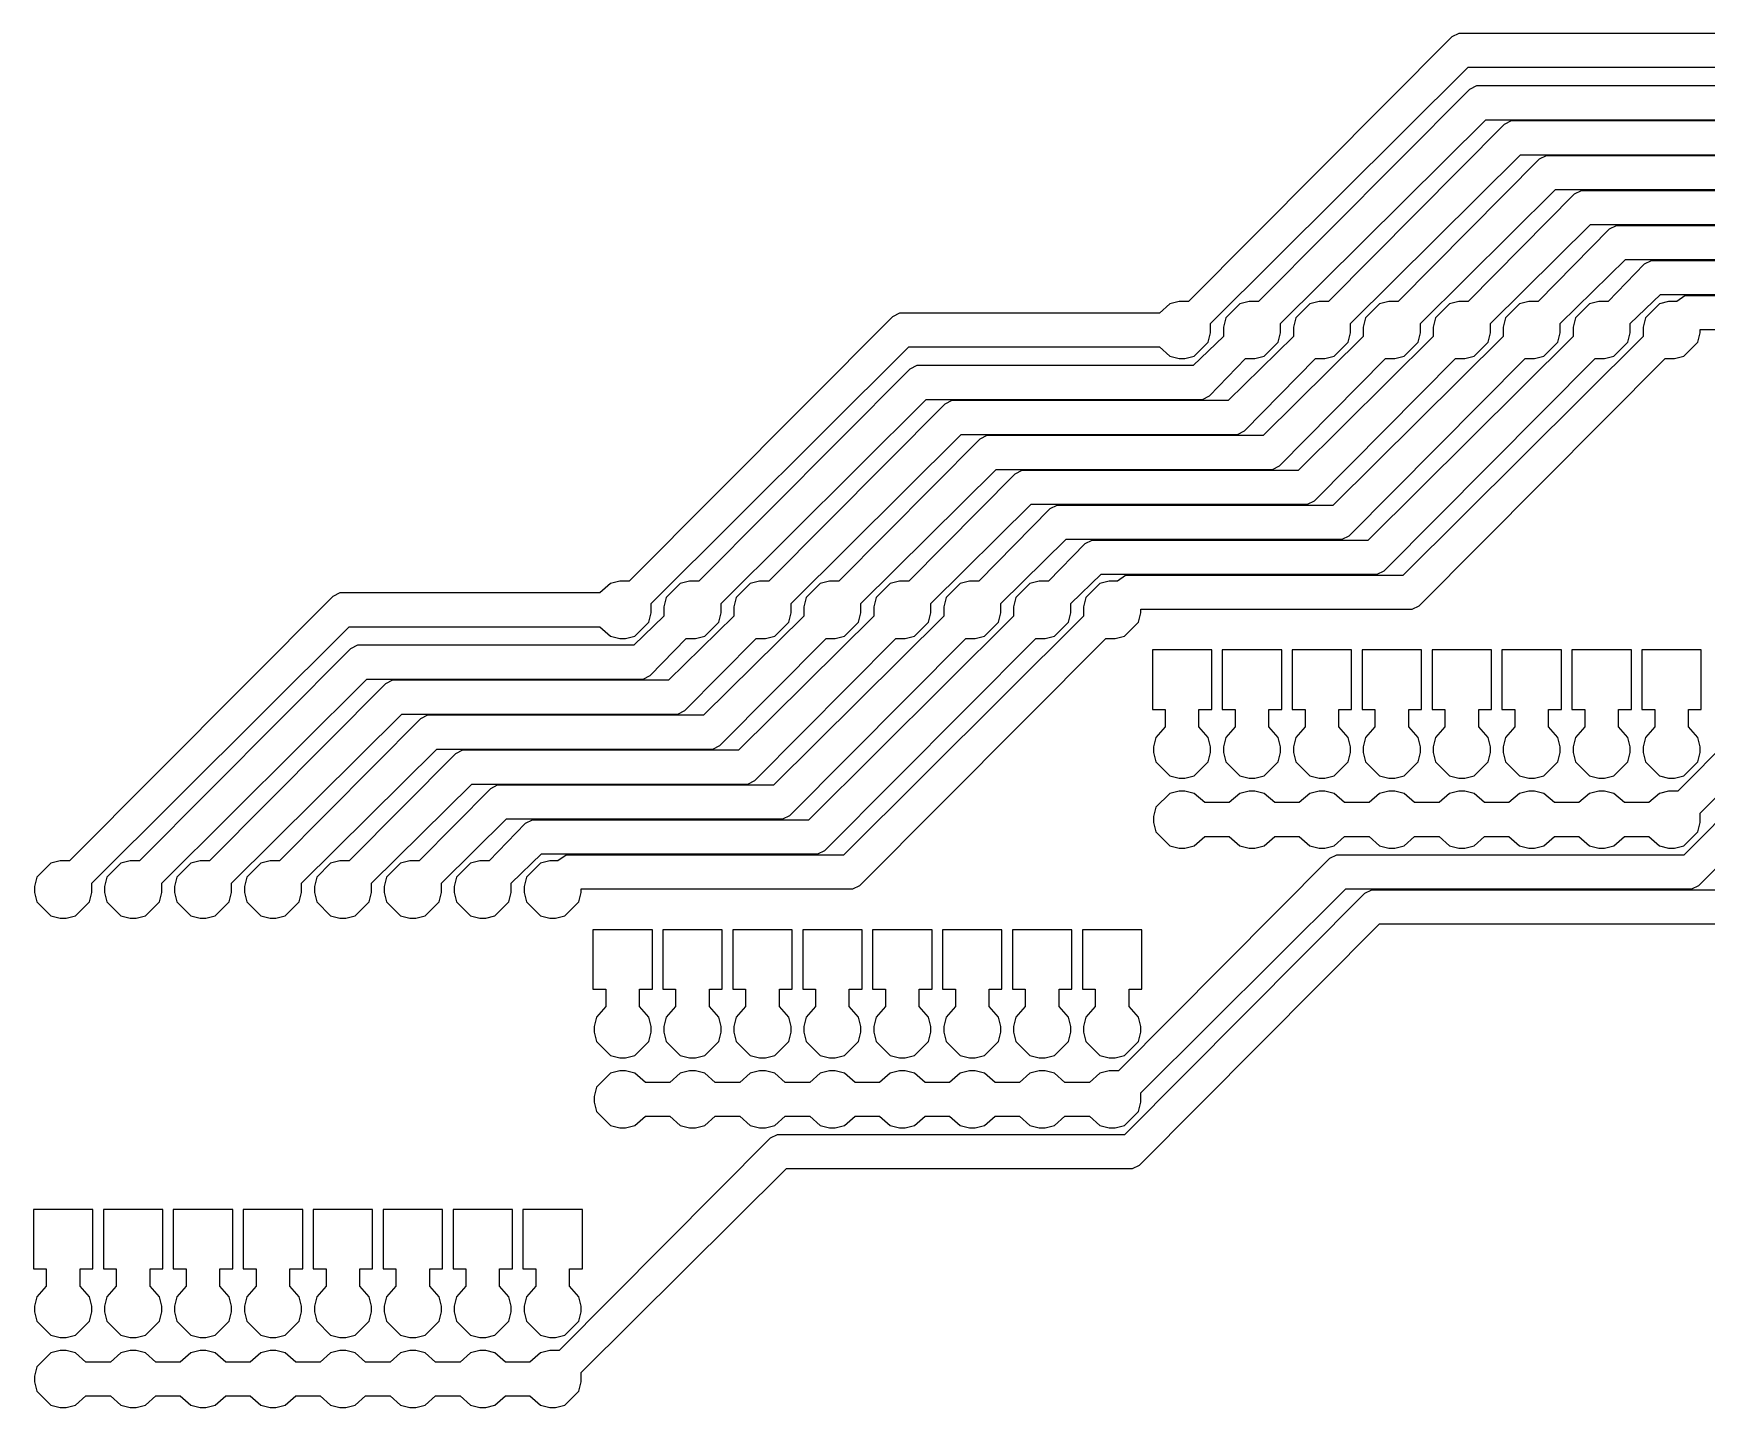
# Model space of a CAD drawing. Header units: millimetres. Extents: x 3 to 173, y 2 to 96.
# Drawn here: x 3.3 to 64.1, y 2.3 to 52.2 of the extents above; entities that cross this region are included whole.
import ezdxf

# ---------------------------------------------------------------- set-up
doc = ezdxf.new("R2010")
doc.units = ezdxf.units.MM
doc.layers.add('Default', color=70, linetype='Continuous')

msp = doc.modelspace()

# ---------------------------------------------------------------- linework, layer by layer
at = {"layer": 'Default'}
for points in [[(64.558333, 52.239333), (55.118, 52.239333), (54.864, 52.112333), (45.296667, 42.502667), (44.958, 42.502667), (44.619333, 42.418), (44.238333, 42.079333), (34.798, 42.079333), (34.544, 41.952333), (24.976667, 32.342667), (24.638, 32.342667), (24.299333, 32.258), (23.918333, 31.919333), (14.478, 31.919333), (14.224, 31.792333), (4.656667, 22.182667), (4.318, 22.182667), (3.979333, 22.098), (3.471333, 21.59), (3.386667, 21.251333), (3.386667, 21.039667), (3.471333, 20.701), (3.979333, 20.193), (4.318, 20.108333), (4.529667, 20.108333), (4.868333, 20.193), (5.376333, 20.701), (5.461, 21.039667), (5.461, 21.378333), (14.816667, 30.691667), (23.918333, 30.691667), (24.299333, 30.353), (24.638, 30.268333), (24.849667, 30.268333), (25.188333, 30.353), (25.696333, 30.861), (25.781, 31.199667), (25.781, 31.538333), (35.136667, 40.851667), (44.238333, 40.851667), (44.619333, 40.513), (44.958, 40.428333), (45.169667, 40.428333), (45.508333, 40.513), (46.016333, 41.021), (46.101, 41.359667), (46.101, 41.698333), (55.456667, 51.011667), (64.558333, 51.011667)], [(65.786, 50.334333), (55.753, 50.334333), (55.499, 50.207333), (47.836667, 42.502667), (47.498, 42.502667), (47.159333, 42.418), (46.651333, 41.91), (46.566667, 41.571333), (46.566667, 41.232667), (45.466, 40.174333), (35.433, 40.174333), (35.179, 40.047333), (27.516667, 32.342667), (27.178, 32.342667), (26.839333, 32.258), (26.331333, 31.75), (26.246667, 31.411333), (26.246667, 31.072667), (25.146, 30.014333), (15.113, 30.014333), (14.859, 29.887333), (7.196667, 22.182667), (6.858, 22.182667), (6.519333, 22.098), (6.011333, 21.59), (5.926667, 21.251333), (5.926667, 21.039667), (6.011333, 20.701), (6.519333, 20.193), (6.858, 20.108333), (7.069667, 20.108333), (7.408333, 20.193), (7.916333, 20.701), (8.001, 21.039667), (8.001, 21.378333), (15.451667, 28.786667), (25.484667, 28.786667), (25.738667, 28.913667), (27.051, 30.268333), (27.389667, 30.268333), (27.728333, 30.353), (28.236333, 30.861), (28.321, 31.199667), (28.321, 31.538333), (35.771667, 38.946667), (45.804667, 38.946667), (46.058667, 39.073667), (47.371, 40.428333), (47.709667, 40.428333), (48.048333, 40.513), (48.556333, 41.021), (48.641, 41.359667), (48.641, 41.698333), (56.091667, 49.106667), (66.124667, 49.106667)], [(67.056, 49.064333), (57.023, 49.064333), (56.769, 48.937333), (50.376667, 42.502667), (50.038, 42.502667), (49.699333, 42.418), (49.191333, 41.91), (49.106667, 41.571333), (49.106667, 41.232667), (46.736, 38.904333), (36.703, 38.904333), (36.449, 38.777333), (30.056667, 32.342667), (29.718, 32.342667), (29.379333, 32.258), (28.871333, 31.75), (28.786667, 31.411333), (28.786667, 31.072667), (26.416, 28.744333), (16.383, 28.744333), (16.129, 28.617333), (9.736667, 22.182667), (9.398, 22.182667), (9.059333, 22.098), (8.551333, 21.59), (8.466667, 21.251333), (8.466667, 21.039667), (8.551333, 20.701), (9.059333, 20.193), (9.398, 20.108333), (9.609667, 20.108333), (9.948333, 20.193), (10.456333, 20.701), (10.541, 21.039667), (10.541, 21.378333), (16.721667, 27.516667), (26.754667, 27.516667), (27.008667, 27.643667), (29.591, 30.268333), (29.929667, 30.268333), (30.268333, 30.353), (30.776333, 30.861), (30.861, 31.199667), (30.861, 31.538333), (37.041667, 37.676667), (47.074667, 37.676667), (47.328667, 37.803667), (49.911, 40.428333), (50.249667, 40.428333), (50.588333, 40.513), (51.096333, 41.021), (51.181, 41.359667), (51.181, 41.698333), (57.361667, 47.836667), (67.394667, 47.836667)], [(68.326, 47.794333), (58.293, 47.794333), (58.039, 47.667333), (52.916667, 42.502667), (52.578, 42.502667), (52.239333, 42.418), (51.731333, 41.91), (51.646667, 41.571333), (51.646667, 41.232667), (48.006, 37.634333), (37.973, 37.634333), (37.719, 37.507333), (32.596667, 32.342667), (32.258, 32.342667), (31.919333, 32.258), (31.411333, 31.75), (31.326667, 31.411333), (31.326667, 31.072667), (27.686, 27.474333), (17.653, 27.474333), (17.399, 27.347333), (12.276667, 22.182667), (11.938, 22.182667), (11.599333, 22.098), (11.091333, 21.59), (11.006667, 21.251333), (11.006667, 21.039667), (11.091333, 20.701), (11.599333, 20.193), (11.938, 20.108333), (12.149667, 20.108333), (12.488333, 20.193), (12.996333, 20.701), (13.081, 21.039667), (13.081, 21.378333), (17.991667, 26.246667), (28.024667, 26.246667), (28.278667, 26.373667), (32.131, 30.268333), (32.469667, 30.268333), (32.808333, 30.353), (33.316333, 30.861), (33.401, 31.199667), (33.401, 31.538333), (38.311667, 36.406667), (48.344667, 36.406667), (48.598667, 36.533667), (52.451, 40.428333), (52.789667, 40.428333), (53.128333, 40.513), (53.636333, 41.021), (53.721, 41.359667), (53.721, 41.698333), (58.631667, 46.566667), (68.664667, 46.566667)], [(69.596, 46.524333), (59.563, 46.524333), (59.309, 46.397333), (55.456667, 42.502667), (55.118, 42.502667), (54.779333, 42.418), (54.271333, 41.91), (54.186667, 41.571333), (54.186667, 41.232667), (49.276, 36.364333), (39.243, 36.364333), (38.989, 36.237333), (35.136667, 32.342667), (34.798, 32.342667), (34.459333, 32.258), (33.951333, 31.75), (33.866667, 31.411333), (33.866667, 31.072667), (28.956, 26.204333), (18.923, 26.204333), (18.669, 26.077333), (14.816667, 22.182667), (14.478, 22.182667), (14.139333, 22.098), (13.631333, 21.59), (13.546667, 21.251333), (13.546667, 21.039667), (13.631333, 20.701), (14.139333, 20.193), (14.478, 20.108333), (14.689667, 20.108333), (15.028333, 20.193), (15.536333, 20.701), (15.621, 21.039667), (15.621, 21.378333), (19.261667, 24.976667), (29.294667, 24.976667), (29.548667, 25.103667), (34.671, 30.268333), (35.009667, 30.268333), (35.348333, 30.353), (35.856333, 30.861), (35.941, 31.199667), (35.941, 31.538333), (39.581667, 35.136667), (49.614667, 35.136667), (49.868667, 35.263667), (54.991, 40.428333), (55.329667, 40.428333), (55.668333, 40.513), (56.176333, 41.021), (56.261, 41.359667), (56.261, 41.698333), (59.901667, 45.296667), (69.934667, 45.296667)], [(70.866, 45.254333), (60.833, 45.254333), (60.579, 45.127333), (57.996667, 42.502667), (57.658, 42.502667), (57.319333, 42.418), (56.811333, 41.91), (56.726667, 41.571333), (56.726667, 41.232667), (50.546, 35.094333), (40.513, 35.094333), (40.259, 34.967333), (37.676667, 32.342667), (37.338, 32.342667), (36.999333, 32.258), (36.491333, 31.75), (36.406667, 31.411333), (36.406667, 31.072667), (30.226, 24.934333), (20.193, 24.934333), (19.939, 24.807333), (17.356667, 22.182667), (17.018, 22.182667), (16.679333, 22.098), (16.171333, 21.59), (16.086667, 21.251333), (16.086667, 21.039667), (16.171333, 20.701), (16.679333, 20.193), (17.018, 20.108333), (17.229667, 20.108333), (17.568333, 20.193), (18.076333, 20.701), (18.161, 21.039667), (18.161, 21.378333), (20.531667, 23.706667), (30.564667, 23.706667), (30.818667, 23.833667), (37.211, 30.268333), (37.549667, 30.268333), (37.888333, 30.353), (38.396333, 30.861), (38.481, 31.199667), (38.481, 31.538333), (40.851667, 33.866667), (50.884667, 33.866667), (51.138667, 33.993667), (57.531, 40.428333), (57.869667, 40.428333), (58.208333, 40.513), (58.716333, 41.021), (58.801, 41.359667), (58.801, 41.698333), (61.171667, 44.026667), (71.204667, 44.026667)], [(72.136, 43.984333), (62.103, 43.984333), (61.849, 43.857333), (60.536667, 42.502667), (60.198, 42.502667), (59.859333, 42.418), (59.351333, 41.91), (59.266667, 41.571333), (59.266667, 41.232667), (51.816, 33.824333), (41.783, 33.824333), (41.529, 33.697333), (40.216667, 32.342667), (39.878, 32.342667), (39.539333, 32.258), (39.031333, 31.75), (38.946667, 31.411333), (38.946667, 31.072667), (31.496, 23.664333), (21.463, 23.664333), (21.209, 23.537333), (19.896667, 22.182667), (19.558, 22.182667), (19.219333, 22.098), (18.711333, 21.59), (18.626667, 21.251333), (18.626667, 21.039667), (18.711333, 20.701), (19.219333, 20.193), (19.558, 20.108333), (19.769667, 20.108333), (20.108333, 20.193), (20.616333, 20.701), (20.701, 21.039667), (20.701, 21.378333), (21.801667, 22.436667), (31.834667, 22.436667), (32.088667, 22.563667), (39.751, 30.268333), (40.089667, 30.268333), (40.428333, 30.353), (40.936333, 30.861), (41.021, 31.199667), (41.021, 31.538333), (42.121667, 32.596667), (52.154667, 32.596667), (52.408667, 32.723667), (60.071, 40.428333), (60.409667, 40.428333), (60.748333, 40.513), (61.256333, 41.021), (61.341, 41.359667), (61.341, 41.698333), (62.441667, 42.756667), (72.474667, 42.756667)], [(73.406, 42.714333), (63.330667, 42.714333), (63.034333, 42.502667), (62.738, 42.502667), (62.399333, 42.418), (61.891333, 41.91), (61.806667, 41.571333), (61.806667, 41.232667), (53.086, 32.554333), (43.010667, 32.554333), (42.714333, 32.342667), (42.418, 32.342667), (42.079333, 32.258), (41.571333, 31.75), (41.486667, 31.411333), (41.486667, 31.072667), (32.766, 22.394333), (22.690667, 22.394333), (22.394333, 22.182667), (22.098, 22.182667), (21.759333, 22.098), (21.251333, 21.59), (21.166667, 21.251333), (21.166667, 21.039667), (21.251333, 20.701), (21.759333, 20.193), (22.098, 20.108333), (22.309667, 20.108333), (22.648333, 20.193), (23.156333, 20.701), (23.241, 21.039667), (23.241, 21.166667), (33.104667, 21.166667), (33.358667, 21.293667), (42.291, 30.268333), (42.629667, 30.268333), (42.968333, 30.353), (43.476333, 30.861), (43.561, 31.199667), (43.561, 31.326667), (53.424667, 31.326667), (53.678667, 31.453667), (62.611, 40.428333), (62.949667, 40.428333), (63.288333, 40.513), (63.796333, 41.021), (63.881, 41.359667), (63.881, 41.486667), (73.744667, 41.486667)], [(70.739, 32.427333), (63.076667, 24.722667), (62.738, 24.722667), (62.399333, 24.638), (62.018333, 24.299333), (61.129333, 24.299333), (60.748333, 24.638), (60.409667, 24.722667), (60.198, 24.722667), (59.859333, 24.638), (59.478333, 24.299333), (58.589333, 24.299333), (58.208333, 24.638), (57.869667, 24.722667), (57.658, 24.722667), (57.319333, 24.638), (56.938333, 24.299333), (56.049333, 24.299333), (55.668333, 24.638), (55.329667, 24.722667), (55.118, 24.722667), (54.779333, 24.638), (54.398333, 24.299333), (53.509333, 24.299333), (53.128333, 24.638), (52.789667, 24.722667), (52.578, 24.722667), (52.239333, 24.638), (51.858333, 24.299333), (50.969333, 24.299333), (50.588333, 24.638), (50.249667, 24.722667), (50.038, 24.722667), (49.699333, 24.638), (49.318333, 24.299333), (48.429333, 24.299333), (48.048333, 24.638), (47.709667, 24.722667), (47.498, 24.722667), (47.159333, 24.638), (46.778333, 24.299333), (45.889333, 24.299333), (45.508333, 24.638), (45.169667, 24.722667), (44.958, 24.722667), (44.619333, 24.638), (44.111333, 24.13), (44.026667, 23.791333), (44.026667, 23.579667), (44.111333, 23.241), (44.619333, 22.733), (44.958, 22.648333), (45.169667, 22.648333), (45.508333, 22.733), (45.889333, 23.071667), (46.778333, 23.071667), (47.159333, 22.733), (47.498, 22.648333), (47.709667, 22.648333), (48.048333, 22.733), (48.429333, 23.071667), (49.318333, 23.071667), (49.699333, 22.733), (50.038, 22.648333), (50.249667, 22.648333), (50.588333, 22.733), (50.969333, 23.071667), (51.858333, 23.071667), (52.239333, 22.733), (52.578, 22.648333), (52.789667, 22.648333), (53.128333, 22.733), (53.509333, 23.071667), (54.398333, 23.071667), (54.779333, 22.733), (55.118, 22.648333), (55.329667, 22.648333), (55.668333, 22.733), (56.049333, 23.071667), (56.938333, 23.071667), (57.319333, 22.733), (57.658, 22.648333), (57.869667, 22.648333), (58.208333, 22.733), (58.589333, 23.071667), (59.478333, 23.071667), (59.859333, 22.733), (60.198, 22.648333), (60.409667, 22.648333), (60.748333, 22.733), (61.129333, 23.071667), (62.018333, 23.071667), (62.399333, 22.733), (62.738, 22.648333), (62.949667, 22.648333), (63.288333, 22.733), (63.796333, 23.241), (63.881, 23.579667), (63.881, 23.918333), (71.331667, 31.326667)], [(72.009, 31.157333), (63.288333, 22.394333), (50.673, 22.394333), (50.419, 22.267333), (42.756667, 14.562667), (42.418, 14.562667), (42.079333, 14.478), (41.698333, 14.139333), (40.809333, 14.139333), (40.428333, 14.478), (40.089667, 14.562667), (39.878, 14.562667), (39.539333, 14.478), (39.158333, 14.139333), (38.269333, 14.139333), (37.888333, 14.478), (37.549667, 14.562667), (37.338, 14.562667), (36.999333, 14.478), (36.618333, 14.139333), (35.729333, 14.139333), (35.348333, 14.478), (35.009667, 14.562667), (34.798, 14.562667), (34.459333, 14.478), (34.078333, 14.139333), (33.189333, 14.139333), (32.808333, 14.478), (32.469667, 14.562667), (32.258, 14.562667), (31.919333, 14.478), (31.538333, 14.139333), (30.649333, 14.139333), (30.268333, 14.478), (29.929667, 14.562667), (29.718, 14.562667), (29.379333, 14.478), (28.998333, 14.139333), (28.109333, 14.139333), (27.728333, 14.478), (27.389667, 14.562667), (27.178, 14.562667), (26.839333, 14.478), (26.458333, 14.139333), (25.569333, 14.139333), (25.188333, 14.478), (24.849667, 14.562667), (24.638, 14.562667), (24.299333, 14.478), (23.791333, 13.97), (23.706667, 13.631333), (23.706667, 13.419667), (23.791333, 13.081), (24.299333, 12.573), (24.638, 12.488333), (24.849667, 12.488333), (25.188333, 12.573), (25.569333, 12.911667), (26.458333, 12.911667), (26.839333, 12.573), (27.178, 12.488333), (27.389667, 12.488333), (27.728333, 12.573), (28.109333, 12.911667), (28.998333, 12.911667), (29.379333, 12.573), (29.718, 12.488333), (29.929667, 12.488333), (30.268333, 12.573), (30.649333, 12.911667), (31.538333, 12.911667), (31.919333, 12.573), (32.258, 12.488333), (32.469667, 12.488333), (32.808333, 12.573), (33.189333, 12.911667), (34.078333, 12.911667), (34.459333, 12.573), (34.798, 12.488333), (35.009667, 12.488333), (35.348333, 12.573), (35.729333, 12.911667), (36.618333, 12.911667), (36.999333, 12.573), (37.338, 12.488333), (37.549667, 12.488333), (37.888333, 12.573), (38.269333, 12.911667), (39.158333, 12.911667), (39.539333, 12.573), (39.878, 12.488333), (40.089667, 12.488333), (40.428333, 12.573), (40.809333, 12.911667), (41.698333, 12.911667), (42.079333, 12.573), (42.418, 12.488333), (42.629667, 12.488333), (42.968333, 12.573), (43.476333, 13.081), (43.561, 13.419667), (43.561, 13.758333), (51.011667, 21.166667), (63.584667, 21.166667), (63.838667, 21.293667), (72.559333, 30.056667)], [(43.984333, 29.845), (43.984333, 29.845), (43.984333, 27.686), (44.45, 27.686), (44.45, 27.051), (44.111333, 26.67), (44.026667, 26.331333), (44.026667, 26.119667), (44.111333, 25.781), (44.619333, 25.273), (44.958, 25.188333), (45.169667, 25.188333), (45.508333, 25.273), (46.016333, 25.781), (46.101, 26.119667), (46.101, 26.331333), (46.016333, 26.67), (45.677667, 27.051), (45.677667, 27.686), (46.143333, 27.686), (46.143333, 29.845), (43.984333, 29.845)], [(46.524333, 29.845), (46.524333, 29.845), (46.524333, 27.686), (46.99, 27.686), (46.99, 27.051), (46.651333, 26.67), (46.566667, 26.331333), (46.566667, 26.119667), (46.651333, 25.781), (47.159333, 25.273), (47.498, 25.188333), (47.709667, 25.188333), (48.048333, 25.273), (48.556333, 25.781), (48.641, 26.119667), (48.641, 26.331333), (48.556333, 26.67), (48.217667, 27.051), (48.217667, 27.686), (48.683333, 27.686), (48.683333, 29.845), (46.524333, 29.845)], [(49.064333, 29.845), (49.064333, 29.845), (49.064333, 27.686), (49.53, 27.686), (49.53, 27.051), (49.191333, 26.67), (49.106667, 26.331333), (49.106667, 26.119667), (49.191333, 25.781), (49.699333, 25.273), (50.038, 25.188333), (50.249667, 25.188333), (50.588333, 25.273), (51.096333, 25.781), (51.181, 26.119667), (51.181, 26.331333), (51.096333, 26.67), (50.757667, 27.051), (50.757667, 27.686), (51.223333, 27.686), (51.223333, 29.845), (49.064333, 29.845)], [(51.604333, 29.845), (51.604333, 29.845), (51.604333, 27.686), (52.07, 27.686), (52.07, 27.051), (51.731333, 26.67), (51.646667, 26.331333), (51.646667, 26.119667), (51.731333, 25.781), (52.239333, 25.273), (52.578, 25.188333), (52.789667, 25.188333), (53.128333, 25.273), (53.636333, 25.781), (53.721, 26.119667), (53.721, 26.331333), (53.636333, 26.67), (53.297667, 27.051), (53.297667, 27.686), (53.763333, 27.686), (53.763333, 29.845), (51.604333, 29.845)], [(54.144333, 29.845), (54.144333, 29.845), (54.144333, 27.686), (54.61, 27.686), (54.61, 27.051), (54.271333, 26.67), (54.186667, 26.331333), (54.186667, 26.119667), (54.271333, 25.781), (54.779333, 25.273), (55.118, 25.188333), (55.329667, 25.188333), (55.668333, 25.273), (56.176333, 25.781), (56.261, 26.119667), (56.261, 26.331333), (56.176333, 26.67), (55.837667, 27.051), (55.837667, 27.686), (56.303333, 27.686), (56.303333, 29.845), (54.144333, 29.845)], [(56.684333, 29.845), (56.684333, 29.845), (56.684333, 27.686), (57.15, 27.686), (57.15, 27.051), (56.811333, 26.67), (56.726667, 26.331333), (56.726667, 26.119667), (56.811333, 25.781), (57.319333, 25.273), (57.658, 25.188333), (57.869667, 25.188333), (58.208333, 25.273), (58.716333, 25.781), (58.801, 26.119667), (58.801, 26.331333), (58.716333, 26.67), (58.377667, 27.051), (58.377667, 27.686), (58.843333, 27.686), (58.843333, 29.845), (56.684333, 29.845)], [(59.224333, 29.845), (59.224333, 29.845), (59.224333, 27.686), (59.69, 27.686), (59.69, 27.051), (59.351333, 26.67), (59.266667, 26.331333), (59.266667, 26.119667), (59.351333, 25.781), (59.859333, 25.273), (60.198, 25.188333), (60.409667, 25.188333), (60.748333, 25.273), (61.256333, 25.781), (61.341, 26.119667), (61.341, 26.331333), (61.256333, 26.67), (60.917667, 27.051), (60.917667, 27.686), (61.383333, 27.686), (61.383333, 29.845), (59.224333, 29.845)], [(61.764333, 29.845), (61.764333, 29.845), (61.764333, 27.686), (62.23, 27.686), (62.23, 27.051), (61.891333, 26.67), (61.806667, 26.331333), (61.806667, 26.119667), (61.891333, 25.781), (62.399333, 25.273), (62.738, 25.188333), (62.949667, 25.188333), (63.288333, 25.273), (63.796333, 25.781), (63.881, 26.119667), (63.881, 26.331333), (63.796333, 26.67), (63.457667, 27.051), (63.457667, 27.686), (63.923333, 27.686), (63.923333, 29.845), (61.764333, 29.845)], [(64.558333, 21.124333), (51.943, 21.124333), (51.689, 20.997333), (42.968333, 12.234333), (30.353, 12.234333), (30.099, 12.107333), (22.436667, 4.402667), (22.098, 4.402667), (21.759333, 4.318), (21.378333, 3.979333), (20.489333, 3.979333), (20.108333, 4.318), (19.769667, 4.402667), (19.558, 4.402667), (19.219333, 4.318), (18.838333, 3.979333), (17.949333, 3.979333), (17.568333, 4.318), (17.229667, 4.402667), (17.018, 4.402667), (16.679333, 4.318), (16.298333, 3.979333), (15.409333, 3.979333), (15.028333, 4.318), (14.689667, 4.402667), (14.478, 4.402667), (14.139333, 4.318), (13.758333, 3.979333), (12.869333, 3.979333), (12.488333, 4.318), (12.149667, 4.402667), (11.938, 4.402667), (11.599333, 4.318), (11.218333, 3.979333), (10.329333, 3.979333), (9.948333, 4.318), (9.609667, 4.402667), (9.398, 4.402667), (9.059333, 4.318), (8.678333, 3.979333), (7.789333, 3.979333), (7.408333, 4.318), (7.069667, 4.402667), (6.858, 4.402667), (6.519333, 4.318), (6.138333, 3.979333), (5.249333, 3.979333), (4.868333, 4.318), (4.529667, 4.402667), (4.318, 4.402667), (3.979333, 4.318), (3.471333, 3.81), (3.386667, 3.471333), (3.386667, 3.259667), (3.471333, 2.921), (3.979333, 2.413), (4.318, 2.328333), (4.529667, 2.328333), (4.868333, 2.413), (5.249333, 2.751667), (6.138333, 2.751667), (6.519333, 2.413), (6.858, 2.328333), (7.069667, 2.328333), (7.408333, 2.413), (7.789333, 2.751667), (8.678333, 2.751667), (9.059333, 2.413), (9.398, 2.328333), (9.609667, 2.328333), (9.948333, 2.413), (10.329333, 2.751667), (11.218333, 2.751667), (11.599333, 2.413), (11.938, 2.328333), (12.149667, 2.328333), (12.488333, 2.413), (12.869333, 2.751667), (13.758333, 2.751667), (14.139333, 2.413), (14.478, 2.328333), (14.689667, 2.328333), (15.028333, 2.413), (15.409333, 2.751667), (16.298333, 2.751667), (16.679333, 2.413), (17.018, 2.328333), (17.229667, 2.328333), (17.568333, 2.413), (17.949333, 2.751667), (18.838333, 2.751667), (19.219333, 2.413), (19.558, 2.328333), (19.769667, 2.328333), (20.108333, 2.413), (20.489333, 2.751667), (21.378333, 2.751667), (21.759333, 2.413), (22.098, 2.328333), (22.309667, 2.328333), (22.648333, 2.413), (23.156333, 2.921), (23.241, 3.259667), (23.241, 3.598333), (30.691667, 11.006667), (43.264667, 11.006667), (43.518667, 11.133667), (52.239333, 19.896667), (64.854667, 19.896667)], [(23.664333, 19.685), (23.664333, 19.685), (23.664333, 17.526), (24.13, 17.526), (24.13, 16.891), (23.791333, 16.51), (23.706667, 16.171333), (23.706667, 15.959667), (23.791333, 15.621), (24.299333, 15.113), (24.638, 15.028333), (24.849667, 15.028333), (25.188333, 15.113), (25.696333, 15.621), (25.781, 15.959667), (25.781, 16.171333), (25.696333, 16.51), (25.357667, 16.891), (25.357667, 17.526), (25.823333, 17.526), (25.823333, 19.685), (23.664333, 19.685)], [(26.204333, 19.685), (26.204333, 19.685), (26.204333, 17.526), (26.67, 17.526), (26.67, 16.891), (26.331333, 16.51), (26.246667, 16.171333), (26.246667, 15.959667), (26.331333, 15.621), (26.839333, 15.113), (27.178, 15.028333), (27.389667, 15.028333), (27.728333, 15.113), (28.236333, 15.621), (28.321, 15.959667), (28.321, 16.171333), (28.236333, 16.51), (27.897667, 16.891), (27.897667, 17.526), (28.363333, 17.526), (28.363333, 19.685), (26.204333, 19.685)], [(28.744333, 19.685), (28.744333, 19.685), (28.744333, 17.526), (29.21, 17.526), (29.21, 16.891), (28.871333, 16.51), (28.786667, 16.171333), (28.786667, 15.959667), (28.871333, 15.621), (29.379333, 15.113), (29.718, 15.028333), (29.929667, 15.028333), (30.268333, 15.113), (30.776333, 15.621), (30.861, 15.959667), (30.861, 16.171333), (30.776333, 16.51), (30.437667, 16.891), (30.437667, 17.526), (30.903333, 17.526), (30.903333, 19.685), (28.744333, 19.685)], [(31.284333, 19.685), (31.284333, 19.685), (31.284333, 17.526), (31.75, 17.526), (31.75, 16.891), (31.411333, 16.51), (31.326667, 16.171333), (31.326667, 15.959667), (31.411333, 15.621), (31.919333, 15.113), (32.258, 15.028333), (32.469667, 15.028333), (32.808333, 15.113), (33.316333, 15.621), (33.401, 15.959667), (33.401, 16.171333), (33.316333, 16.51), (32.977667, 16.891), (32.977667, 17.526), (33.443333, 17.526), (33.443333, 19.685), (31.284333, 19.685)], [(33.824333, 19.685), (33.824333, 19.685), (33.824333, 17.526), (34.29, 17.526), (34.29, 16.891), (33.951333, 16.51), (33.866667, 16.171333), (33.866667, 15.959667), (33.951333, 15.621), (34.459333, 15.113), (34.798, 15.028333), (35.009667, 15.028333), (35.348333, 15.113), (35.856333, 15.621), (35.941, 15.959667), (35.941, 16.171333), (35.856333, 16.51), (35.517667, 16.891), (35.517667, 17.526), (35.983333, 17.526), (35.983333, 19.685), (33.824333, 19.685)], [(36.364333, 19.685), (36.364333, 19.685), (36.364333, 17.526), (36.83, 17.526), (36.83, 16.891), (36.491333, 16.51), (36.406667, 16.171333), (36.406667, 15.959667), (36.491333, 15.621), (36.999333, 15.113), (37.338, 15.028333), (37.549667, 15.028333), (37.888333, 15.113), (38.396333, 15.621), (38.481, 15.959667), (38.481, 16.171333), (38.396333, 16.51), (38.057667, 16.891), (38.057667, 17.526), (38.523333, 17.526), (38.523333, 19.685), (36.364333, 19.685)], [(38.904333, 19.685), (38.904333, 19.685), (38.904333, 17.526), (39.37, 17.526), (39.37, 16.891), (39.031333, 16.51), (38.946667, 16.171333), (38.946667, 15.959667), (39.031333, 15.621), (39.539333, 15.113), (39.878, 15.028333), (40.089667, 15.028333), (40.428333, 15.113), (40.936333, 15.621), (41.021, 15.959667), (41.021, 16.171333), (40.936333, 16.51), (40.597667, 16.891), (40.597667, 17.526), (41.063333, 17.526), (41.063333, 19.685), (38.904333, 19.685)], [(41.444333, 19.685), (41.444333, 19.685), (41.444333, 17.526), (41.91, 17.526), (41.91, 16.891), (41.571333, 16.51), (41.486667, 16.171333), (41.486667, 15.959667), (41.571333, 15.621), (42.079333, 15.113), (42.418, 15.028333), (42.629667, 15.028333), (42.968333, 15.113), (43.476333, 15.621), (43.561, 15.959667), (43.561, 16.171333), (43.476333, 16.51), (43.137667, 16.891), (43.137667, 17.526), (43.603333, 17.526), (43.603333, 19.685), (41.444333, 19.685)], [(3.344333, 9.525), (3.344333, 9.525), (3.344333, 7.366), (3.81, 7.366), (3.81, 6.731), (3.471333, 6.35), (3.386667, 6.011333), (3.386667, 5.799667), (3.471333, 5.461), (3.979333, 4.953), (4.318, 4.868333), (4.529667, 4.868333), (4.868333, 4.953), (5.376333, 5.461), (5.461, 5.799667), (5.461, 6.011333), (5.376333, 6.35), (5.037667, 6.731), (5.037667, 7.366), (5.503333, 7.366), (5.503333, 9.525), (3.344333, 9.525)], [(5.884333, 9.525), (5.884333, 9.525), (5.884333, 7.366), (6.35, 7.366), (6.35, 6.731), (6.011333, 6.35), (5.926667, 6.011333), (5.926667, 5.799667), (6.011333, 5.461), (6.519333, 4.953), (6.858, 4.868333), (7.069667, 4.868333), (7.408333, 4.953), (7.916333, 5.461), (8.001, 5.799667), (8.001, 6.011333), (7.916333, 6.35), (7.577667, 6.731), (7.577667, 7.366), (8.043333, 7.366), (8.043333, 9.525), (5.884333, 9.525)], [(8.424333, 9.525), (8.424333, 9.525), (8.424333, 7.366), (8.89, 7.366), (8.89, 6.731), (8.551333, 6.35), (8.466667, 6.011333), (8.466667, 5.799667), (8.551333, 5.461), (9.059333, 4.953), (9.398, 4.868333), (9.609667, 4.868333), (9.948333, 4.953), (10.456333, 5.461), (10.541, 5.799667), (10.541, 6.011333), (10.456333, 6.35), (10.117667, 6.731), (10.117667, 7.366), (10.583333, 7.366), (10.583333, 9.525), (8.424333, 9.525)], [(10.964333, 9.525), (10.964333, 9.525), (10.964333, 7.366), (11.43, 7.366), (11.43, 6.731), (11.091333, 6.35), (11.006667, 6.011333), (11.006667, 5.799667), (11.091333, 5.461), (11.599333, 4.953), (11.938, 4.868333), (12.149667, 4.868333), (12.488333, 4.953), (12.996333, 5.461), (13.081, 5.799667), (13.081, 6.011333), (12.996333, 6.35), (12.657667, 6.731), (12.657667, 7.366), (13.123333, 7.366), (13.123333, 9.525), (10.964333, 9.525)], [(13.504333, 9.525), (13.504333, 9.525), (13.504333, 7.366), (13.97, 7.366), (13.97, 6.731), (13.631333, 6.35), (13.546667, 6.011333), (13.546667, 5.799667), (13.631333, 5.461), (14.139333, 4.953), (14.478, 4.868333), (14.689667, 4.868333), (15.028333, 4.953), (15.536333, 5.461), (15.621, 5.799667), (15.621, 6.011333), (15.536333, 6.35), (15.197667, 6.731), (15.197667, 7.366), (15.663333, 7.366), (15.663333, 9.525), (13.504333, 9.525)], [(16.044333, 9.525), (16.044333, 9.525), (16.044333, 7.366), (16.51, 7.366), (16.51, 6.731), (16.171333, 6.35), (16.086667, 6.011333), (16.086667, 5.799667), (16.171333, 5.461), (16.679333, 4.953), (17.018, 4.868333), (17.229667, 4.868333), (17.568333, 4.953), (18.076333, 5.461), (18.161, 5.799667), (18.161, 6.011333), (18.076333, 6.35), (17.737667, 6.731), (17.737667, 7.366), (18.203333, 7.366), (18.203333, 9.525), (16.044333, 9.525)], [(18.584333, 9.525), (18.584333, 9.525), (18.584333, 7.366), (19.05, 7.366), (19.05, 6.731), (18.711333, 6.35), (18.626667, 6.011333), (18.626667, 5.799667), (18.711333, 5.461), (19.219333, 4.953), (19.558, 4.868333), (19.769667, 4.868333), (20.108333, 4.953), (20.616333, 5.461), (20.701, 5.799667), (20.701, 6.011333), (20.616333, 6.35), (20.277667, 6.731), (20.277667, 7.366), (20.743333, 7.366), (20.743333, 9.525), (18.584333, 9.525)], [(21.124333, 9.525), (21.124333, 9.525), (21.124333, 7.366), (21.59, 7.366), (21.59, 6.731), (21.251333, 6.35), (21.166667, 6.011333), (21.166667, 5.799667), (21.251333, 5.461), (21.759333, 4.953), (22.098, 4.868333), (22.309667, 4.868333), (22.648333, 4.953), (23.156333, 5.461), (23.241, 5.799667), (23.241, 6.011333), (23.156333, 6.35), (22.817667, 6.731), (22.817667, 7.366), (23.283333, 7.366), (23.283333, 9.525), (21.124333, 9.525)]]:
    msp.add_lwpolyline(points, dxfattribs=at)

doc.saveas('drawing.dxf')
